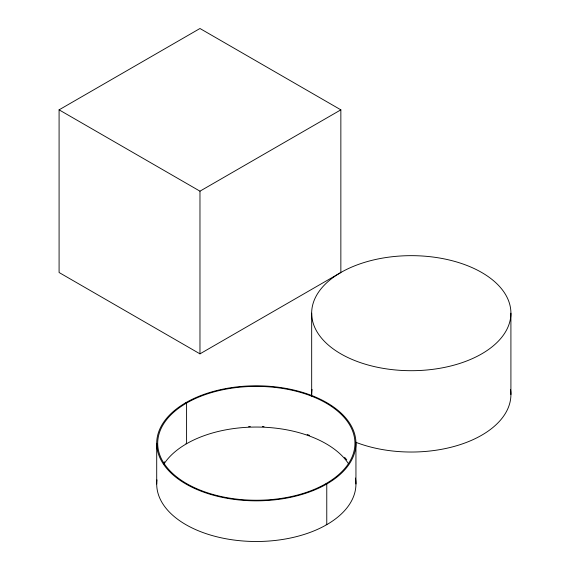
<?xml version="1.0" encoding="UTF-8"?>
<svg xmlns="http://www.w3.org/2000/svg" width="570" height="570" viewBox="0 0 570 570"><rect width="100%" height="100%" fill="white"/><g stroke="black" fill="none" stroke-linecap="round" stroke-linejoin="round"><path stroke-width="0.85" d="M59.088 109.839L199.97 28.5L340.853 109.839L340.853 272.51L199.97 353.849L59.088 272.51L59.088 109.839L199.97 191.171L340.853 109.839M185.884 402.648L186.59 403.054L186.59 443.724L185.97 443.367M326.061 483.581L326.767 483.987L326.767 524.657L326.147 524.3M510.912 313.179A99.615 57.513 0 0 1 361.48 362.99A99.615 57.513 0 0 1 361.48 263.368A99.615 57.513 0 0 1 510.912 313.179L510.912 394.518M355.944 443.318A99.615 57.513 0 0 1 206.518 493.128A99.615 57.513 0 0 1 206.518 393.507A99.615 57.513 0 0 1 355.944 443.318L355.944 483.987M311.676 313.179L311.676 394.518M199.97 191.171L199.97 353.849M156.707 443.318L156.707 483.987M510.521 389.424A99.615 57.513 0 0 1 461.935 444.044A99.615 57.513 0 0 1 355.63 442.213M311.719 396.214A99.615 57.513 0 0 1 312.068 389.424M355.409 478.045A99.615 57.513 0 0 1 257.918 541.493A99.615 57.513 0 0 1 156.957 479.883M163.476 463.139A99.615 57.513 0 0 1 164.409 461.807M248.598 426.645A99.615 57.513 0 0 1 250.316 426.581M262.335 426.581A99.615 57.513 0 0 1 264.045 426.645M307.144 434.518A99.615 57.513 0 0 1 309.588 435.387M344.586 457.318A99.615 57.513 0 0 1 346.745 459.855M163.968 464.016A98.624 56.936 0 0 1 256.322 427.051A98.624 56.936 0 0 1 348.683 464.016M198.453 489.423A98.624 56.936 0 0 0 354.419 449.196A98.624 56.936 0 0 0 216.094 391.334A98.624 56.936 0 0 0 198.453 489.423"/></g></svg>
